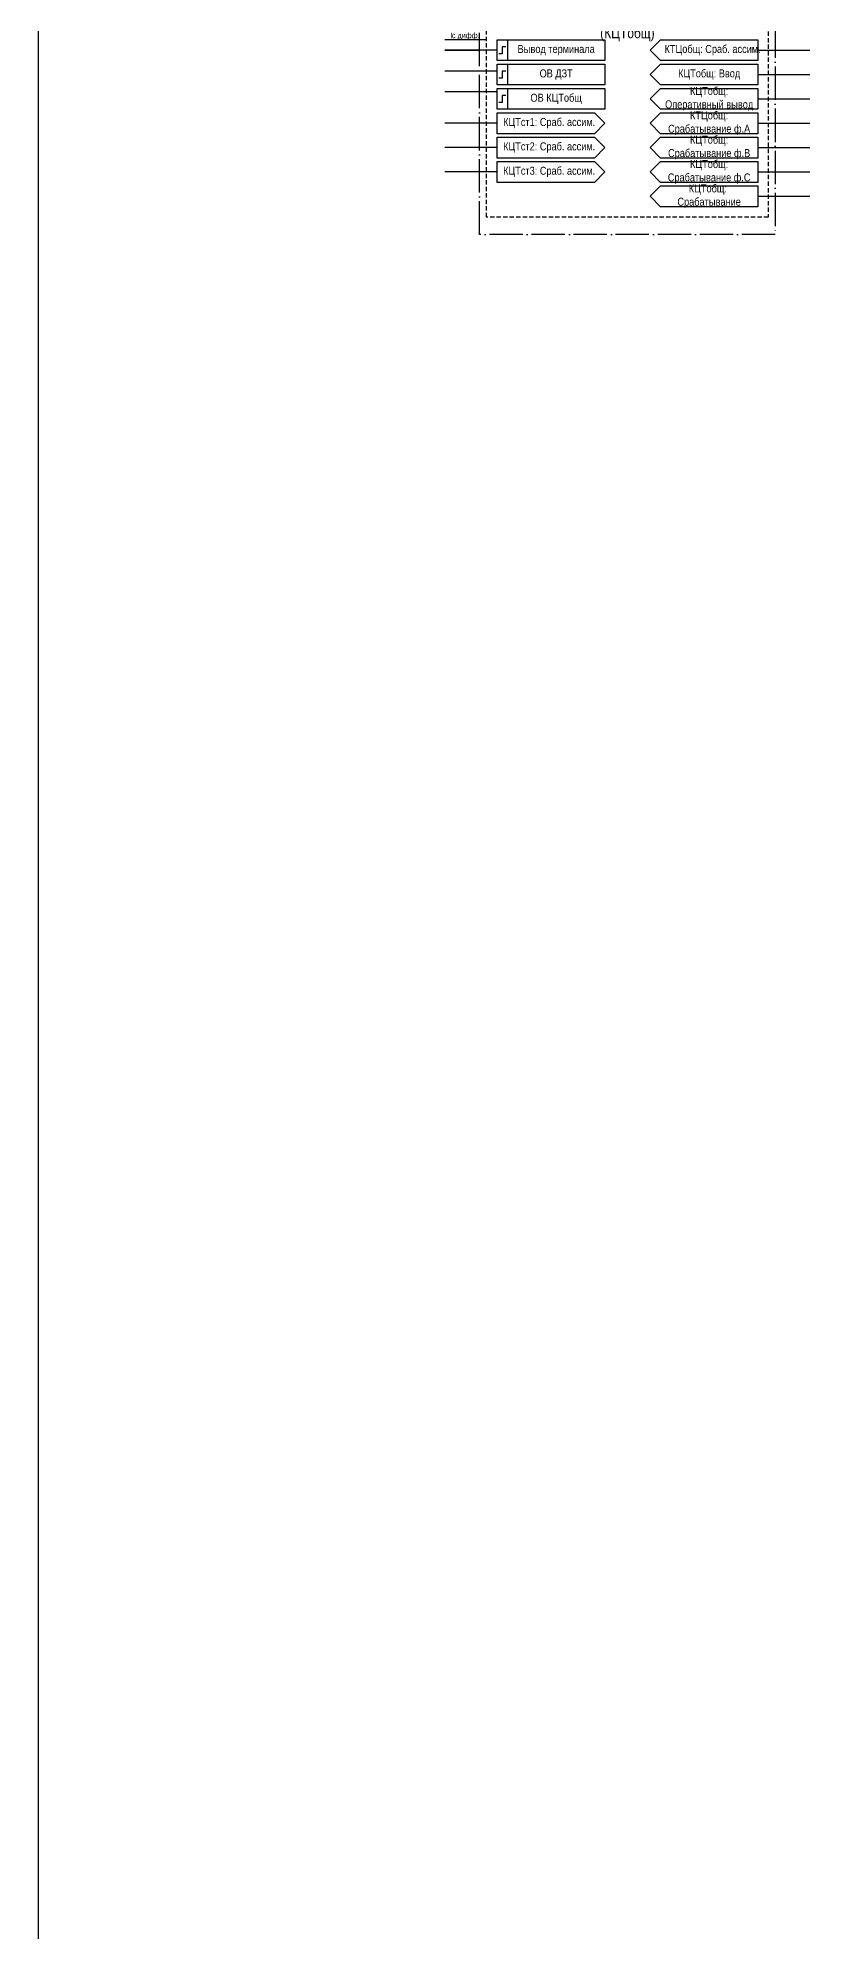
# Model space of a CAD drawing. Header units: millimetres. Extents: x -375 to 2714, y -997 to 626.
# Drawn here: x 2448 to 2670, y -997 to -450 of the extents above; entities that cross this region are included whole.
import ezdxf

# ---------------------------------------------------------------- set-up
doc = ezdxf.new("R2010")
doc.units = ezdxf.units.MM
doc.linetypes.add('ACAD_ISO04W100', pattern=[30, 24, -3, 0, -3])
doc.linetypes.add('штриховая2', pattern=[0.375, 0.25, -0.125])
doc.layers.add('TEXT', color=7, linetype='Continuous', lineweight=25)
doc.layers.add('Основная', color=7, linetype='Continuous')
doc.styles.add('2.5_Gost_RD', font='ARIALN.TTF', dxfattribs={"height": 2.5})
doc.styles.add('3.5_Gost_RD', font='ARIALN.TTF', dxfattribs={"height": 3.5})

msp = doc.modelspace()

# ---------------------------------------------------------------- linework, layer by layer
at = {"ltscale": 100}
for p, q in [((2448, 626), (2448, -997)), ((2577, -451), (2565, -451)), ((2580, -454), (2565, -454)), ((2565, -454), (2575, -454)), ((2655, -454), (2670, -454)), ((2580, -460), (2565, -460)), ((2655, -461), (2670, -461)), ((2580, -466), (2565, -466)), ((2655, -468), (2670, -468)), ((2580, -475), (2565, -475)), ((2655, -475), (2670, -475)), ((2580, -482), (2565, -482)), ((2655, -482), (2670, -482)), ((2580, -489), (2565, -489)), ((2655, -489), (2670, -489)), ((2655, -496), (2670, -496))]:
    msp.add_line(p, q, dxfattribs=at)
at = {"color": 251, "linetype": 'ACAD_ISO04W100', "lineweight": 30, "ltscale": 0.4, "true_color": 0x58595b}
msp.add_lwpolyline([(2575, 110), (2660, 110), (2660, -507), (2575, -507)], close=True, dxfattribs=at)
at = {"linetype": 'штриховая2', "ltscale": 5}
msp.add_lwpolyline([(2577, -443), (2658, -443), (2658, -502), (2577, -502)], close=True, dxfattribs=at)
at = {"ltscale": 100}
for points in [[(2580, -451), (2583, -451), (2583, -457), (2580, -457)], [(2580, -451), (2611, -451), (2611, -457), (2580, -457)], [(2580, -458), (2583, -458), (2583, -464), (2580, -464)], [(2580, -458), (2611, -458), (2611, -464), (2580, -464)], [(2580, -465), (2583, -465), (2583, -471), (2580, -471)], [(2580, -465), (2611, -465), (2611, -471), (2580, -471)]]:
    msp.add_lwpolyline(points, close=True, dxfattribs=at)
at = {"lineweight": 30, "ltscale": 100}
for points in [[(2582.5, -453), (2581.5, -453), (2581.5, -455), (2580.5, -455)], [(2582.5, -460), (2581.5, -460), (2581.5, -462), (2580.5, -462)], [(2582.5, -467), (2581.5, -467), (2581.5, -469), (2580.5, -469)]]:
    msp.add_lwpolyline(points, dxfattribs=at)
at = {"ltscale": 100}
for points in [[(2580, -472), (2608, -472), (2611, -475), (2608, -478), (2580, -478), (2580, -472)], [(2580, -479), (2608, -479), (2611, -482), (2608, -485), (2580, -485), (2580, -479)], [(2580, -486), (2608, -486), (2611, -489), (2608, -492), (2580, -492), (2580, -486)]]:
    msp.add_lwpolyline(points, dxfattribs=at)
at = {"layer": 'Основная', "ltscale": 100}
for points in [[(2655, -451), (2655, -457), (2627, -457), (2624, -454), (2627, -451)], [(2655, -458), (2655, -464), (2627, -464), (2624, -461), (2627, -458)], [(2655, -465), (2655, -471), (2627, -471), (2624, -468), (2627, -465)], [(2655, -472), (2655, -478), (2627, -478), (2624, -475), (2627, -472)], [(2655, -479), (2655, -485), (2627, -485), (2624, -482), (2627, -479)], [(2655, -486), (2655, -492), (2627, -492), (2624, -489), (2627, -486)], [(2655, -493), (2655, -499), (2627, -499), (2624, -496), (2627, -493)]]:
    msp.add_lwpolyline(points, close=True, dxfattribs=at)

# ---------------------------------------------------------------- texts
at = {"color": 30, "ltscale": 100, "insert": (2617.5, -447), "char_height": 3, "width": 81, "attachment_point": 5, "style": '3.5_Gost_RD'}
msp.add_mtext('Общий контроль исправности токовых цепей (КЦТобщ)', dxfattribs=at)
at = {"ltscale": 100, "char_height": 2.3, "style": '2.5_Gost_RD'}
for s, insert, width, attachment_point in [('{\\H0.72x;\\T0.8;I\\T1;c дифф.}', (2575, -450), 10.5519, 6), ('Вывод терминала', (2597, -454), 28, 5)]:
    msp.add_mtext(s, dxfattribs=dict(at, insert=insert, width=width, attachment_point=attachment_point))
at = {"layer": 'TEXT', "color": 0, "ltscale": 100, "insert": (2597, -461), "char_height": 2.3, "width": 28, "attachment_point": 5, "style": '2.5_Gost_RD'}
msp.add_mtext('{\\C256;ОВ ДЗТ}', dxfattribs=at)
at = {"layer": 'Основная', "color": 0, "ltscale": 100, "char_height": 2.3, "attachment_point": 5, "style": '2.5_Gost_RD'}
for s, insert, width in [('{\\C256;КТЦобщ: Сраб. ассим.}', (2642, -454), 26.5083), ('{\\C256;КЦТобщ: Оперативный вывод}', (2641, -468), 28), ('{\\C256;ОВ КЦТобщ}', (2597, -468), 28), ('{\\C256;КЦТст1: Сраб. ассим.}', (2595, -475), 28), ('{\\C256;КТЦобщ: Срабатывание ф.А}', (2641, -475), 26.5083), ('{\\C256;КЦТст2: Сраб. ассим.}', (2595, -482), 28), ('{\\C256;КЦТобщ: Срабатывание ф.В}', (2641, -482), 25.2956), ('{\\C256;КЦТобщ: Срабатывание ф.С}', (2641, -489), 25.7463), ('{\\C256;КЦТст3: Сраб. ассим.}', (2595, -489), 28), ('{\\C256;КЦТобщ:  Срабатывание}', (2641, -496), 28)]:
    msp.add_mtext(s, dxfattribs=dict(at, insert=insert, width=width))
at = {"layer": 'Основная', "ltscale": 100, "insert": (2641, -461), "char_height": 2.3, "width": 28, "attachment_point": 5, "style": '2.5_Gost_RD'}
msp.add_mtext('КЦТобщ: Ввод', dxfattribs=at)

doc.saveas('drawing.dxf')
